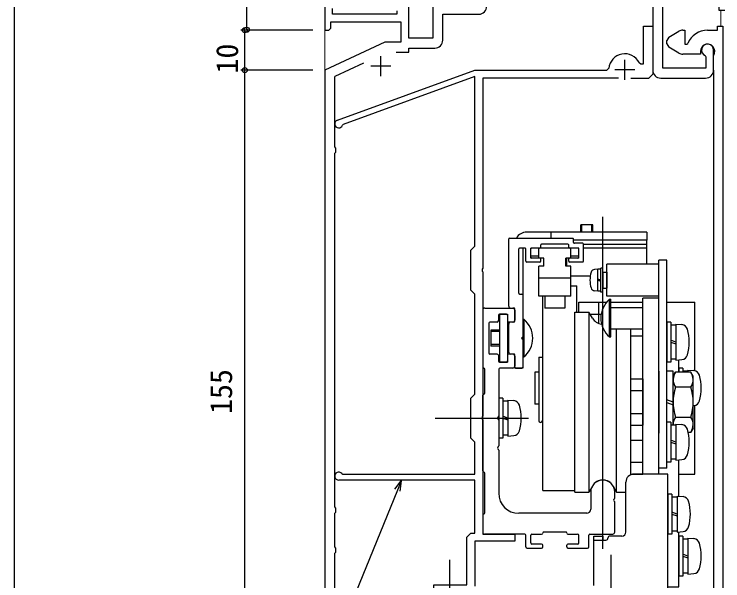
# Model space of a CAD drawing. Units: millimetres, scale not verified. Extents: x -437 to 438, y -681 to 678.
# Drawn here: x -436.7 to -259.6, y 254.1 to 395.8 of the extents above; entities that cross this region are included whole.
import ezdxf
from ezdxf.enums import TextEntityAlignment as Align

# ---------------------------------------------------------------- set-up
doc = ezdxf.new("R2010")
doc.units = ezdxf.units.MM
doc.header["$LTSCALE"] = 4
for name, color, linetype in [('0-2_YKK_11', 7, 'Continuous'), ('0-4_YKK_13', 4, 'Continuous'), ('0-6_YKK_D', 6, 'Continuous'), ('0-7_YKK_ZWAK', 7, 'Continuous')]:
    doc.layers.add(name, color=color, linetype=linetype)
doc.layers.add('0-3_YKK_12', color=2, linetype='Continuous', lineweight=18)
doc.styles.add('ＭＳ ゴシック', font='')
doc.styles.get('ＭＳ ゴシック').set_extended_font_data('MS Gothic')

msp = doc.modelspace()

# ---------------------------------------------------------------- linework, layer by layer
at = {"layer": '0-2_YKK_11'}
for p, q in [((-277.077, 399.8), (-277.077, 381.8)), ((-273.078, 390.085), (-270.578, 391.529)), ((-273.078, 390.085), (-273.578, 389.219)), ((-273.578, 388.374), (-273.578, 389.219)), ((-273.578, 388.374), (-273.078, 387.508)), ((-270.578, 386.065), (-273.078, 387.508)), ((-261.877, 381.8), (-261.877, 386.8)), ((-345.077, 380.3), (-345.077, 385.3)), ((-284.077, 379.4), (-284.077, 384.4)), ((-349.376, 383.565), (-356.577, 380.207)), ((-342.577, 382.8), (-347.577, 382.8)), ((-281.577, 381.9), (-286.577, 381.9)), ((-282.527, 379.8), (-278.077, 379.8)), ((-278.077, 379.8), (-277.077, 380.8)), ((-275.077, 379.8), (-263.877, 379.8)), ((-322.577, 266), (-323.577, 265))]:
    msp.add_line(p, q, dxfattribs=at)
for points in [[(-263.985, 385.429), (-263.807, 385.155), (-263.807, 382.3), (-274.577, 382.3), (-274.577, 399.3), (-260.577, 399.3), (-260.577, 396.8), (-259.077, 396.8)], [(-359.077, 398.3), (-359.077, 391.8), (-358.077, 391.8), (-357.577, 392.3), (-357.577, 393.87), (-340.077, 393.87), (-340.077, 388.8), (-344.065, 388.8), (-359.077, 381.8), (-359.077, 226.8)], [(-341.077, 396.634), (-341.077, 395.8), (-357.147, 395.8), (-357.147, 397.206)], [(-332.077, 398.3), (-332.077, 389.8), (-338.077, 389.8), (-338.077, 398.3)], [(-329.577, 389.3), (-329.577, 395.8), (-320.577, 395.8)], [(-280.494, 383.678), (-280.046, 383.4), (-279.377, 383.4), (-279.377, 392.8), (-277.077, 392.8), (-277.077, 380.8)], [(-269.578, 391.797), (-269.078, 391.797), (-269.078, 388.297), (-268.569, 388.297), (-268.291, 388.484)], [(-259.578, 392.797), (-259.578, 226.797), (-263.578, 226.797), (-263.578, 230.297), (-262.778, 230.297), (-262.578, 228.297), (-261.508, 228.297), (-261.508, 235.797), (-262.578, 235.797), (-262.778, 233.797), (-263.578, 233.797), (-263.578, 235.797)], [(-263.378, 391.797), (-260.878, 391.797), (-260.878, 392.797), (-259.578, 392.797)], [(-341.216, 386.3), (-338.077, 386.3), (-338.077, 387.3), (-331.577, 387.3)], [(-265.178, 386.497), (-265.178, 385.797), (-269.578, 385.797)], [(-262.578, 236.797), (-261.778, 236.797), (-261.778, 381.543), (-261.818, 381.693), (-261.823, 381.701), (-261.833, 381.719), (-261.838, 381.727), (-261.878, 381.877), (-261.878, 385.415), (-261.835, 385.569)], [(-355.919, 369.301), (-321.577, 381.8), (-288.559, 381.8), (-288.061, 382.256)], [(-341.407, 230.911), (-341.007, 230.421), (-341.007, 229.3), (-356.577, 229.3), (-356.577, 261.006), (-356.314, 261.304), (-356.314, 262.296), (-356.577, 262.594), (-356.577, 271.006), (-356.314, 271.304), (-356.314, 272.296), (-356.577, 272.594), (-356.577, 361.006), (-356.314, 361.304), (-356.314, 362.296), (-356.577, 362.594), (-356.577, 380.207)], [(-354.789, 280.916), (-354.552, 280.8), (-321.577, 280.8), (-321.577, 288.8), (-322.577, 289.8), (-322.577, 299.8), (-321.577, 300.8), (-321.577, 325.8), (-322.577, 326.8), (-322.577, 336.8), (-321.577, 337.8), (-321.577, 380.204), (-354.443, 368.242), (-354.626, 368.052)], [(-285.627, 379.8), (-319.577, 379.8), (-319.577, 332.258), (-319.697, 332.075), (-319.697, 331.525), (-319.577, 331.342), (-319.577, 295.258), (-319.697, 295.075), (-319.697, 294.525), (-319.577, 294.342), (-319.577, 265.8), (-311.577, 265.8), (-311.577, 264), (-321.577, 264), (-321.577, 252.8)], [(-322.577, 266), (-321.577, 266), (-321.577, 279.3), (-355.577, 279.3)], [(-323.577, 250.8), (-327.319, 250.8), (-327.502, 250.92), (-328.052, 250.92), (-328.235, 250.8), (-331.777, 250.8), (-331.777, 253.1), (-323.577, 253.1), (-323.577, 265)]]:
    msp.add_lwpolyline(points, dxfattribs=at)
for centre, radius, start, end in [((-320.577, 397.8), 2, 270.00001, 359.99999), ((-269.578, 389.797), 2, 89.99998, 120), ((-263.378, 386.497), 5.3, 89.99999, 157.9757), ((-331.577, 389.3), 2, 270.00001, 359.99999), ((-263.378, 386.497), 1.8, 328.99728, 179.99999), ((-263.377, 386.8), 1.5, 0.00002, 246.07405), ((-284.077, 381.9), 4, 26.38781, 174.9003), ((-269.578, 387.797), 2, 240, 270.00002), ((-275.077, 381.8), 2, 180.00001, 269.99999), ((-263.877, 381.8), 2, 270.00001, 359.99999), ((-355.577, 368.361), 1, 109.99999, 342.02011), ((-355.577, 280.3), 1, 37.97988, 270)]:
    msp.add_arc(centre, radius, start, end, dxfattribs=at)
at = {"layer": '0-3_YKK_12'}
for p, q in [((-359.077, 468.855), (-359.077, 138.301)), ((-260.077, 392.797), (-260.077, 396.8))]:
    msp.add_line(p, q, dxfattribs=at)
at = {"layer": '0-4_YKK_13'}
for p, q in [((-289.577, 262.071), (-289.577, 345.135)), ((-292.077, 343.1), (-295.077, 343.1)), ((-295.077, 341.3), (-295.077, 343.1)), ((-294.807, 341.3), (-294.807, 343.1)), ((-292.347, 341.3), (-292.347, 343.1)), ((-292.077, 341.3), (-292.077, 343.1)), ((-278.577, 341.3), (-308.577, 341.3)), ((-302.577, 341.3), (-302.577, 339.8)), ((-278.577, 341.3), (-278.577, 339.3)), ((-313.077, 322.8), (-313.077, 339.6)), ((-312.877, 339.8), (-297.077, 339.8)), ((-296.877, 338.7), (-296.877, 339.6)), ((-278.577, 339.3), (-296.877, 339.3)), ((-294.577, 338.5), (-296.677, 338.5)), ((-278.577, 333.3), (-278.577, 339.3)), ((-310.577, 326), (-310.577, 337.1)), ((-308.977, 337.3), (-310.377, 337.3)), ((-308.777, 334), (-308.777, 337.1)), ((-295.577, 337.3), (-307.577, 337.3)), ((-307.577, 334.8), (-307.577, 337.3)), ((-307.577, 335), (-307.577, 337.1)), ((-305.277, 337.3), (-307.377, 337.3)), ((-305.577, 334.8), (-305.577, 337.3)), ((-305.077, 337.5), (-305.077, 338.1)), ((-298.277, 338.3), (-304.877, 338.3)), ((-298.077, 337.5), (-298.077, 338.1)), ((-295.777, 337.3), (-297.877, 337.3)), ((-297.577, 334.8), (-297.577, 337.3)), ((-295.577, 334.8), (-295.577, 337.3)), ((-295.577, 335), (-295.577, 337.1)), ((-294.377, 334), (-294.377, 338.3)), ((-278.577, 338.24), (-294.377, 338.24)), ((-278.577, 337.3), (-294.377, 337.3)), ((-305.577, 335.3), (-307.577, 335.3)), ((-304.327, 334.8), (-307.577, 334.8)), ((-305.277, 334.8), (-307.377, 334.8)), ((-304.327, 334.8), (-305.577, 334.8)), ((-304.327, 332.8), (-304.327, 334.8)), ((-295.577, 334.8), (-298.827, 334.8)), ((-298.827, 332.8), (-298.827, 334.8)), ((-297.577, 334.8), (-298.827, 334.8)), ((-298.577, 332.8), (-298.577, 334.8)), ((-295.777, 334.8), (-297.877, 334.8)), ((-295.577, 335.3), (-297.577, 335.3)), ((-305.277, 333.8), (-308.577, 333.8)), ((-305.077, 334), (-305.077, 334.6)), ((-298.077, 334), (-298.077, 334.6)), ((-294.577, 333.8), (-297.877, 333.8)), ((-288.577, 325.3), (-288.577, 333.3)), ((-275.577, 333.3), (-288.577, 333.3)), ((-273.577, 334.3), (-275.577, 334.3)), ((-273.577, 282.3), (-273.577, 334.3)), ((-304.327, 332.8), (-305.577, 332.8)), ((-305.577, 325.3), (-305.577, 332.8)), ((-297.577, 332.8), (-298.827, 332.8)), ((-297.577, 325.3), (-297.577, 332.8)), ((-290.777, 332.05), (-291.624, 331.976)), ((-290.777, 326.55), (-290.777, 332.05)), ((-290.077, 332.05), (-290.777, 332.05)), ((-290.077, 326.3), (-290.077, 332.3)), ((-289.577, 331.3), (-289.577, 327.3)), ((-297.577, 329.8), (-305.577, 329.8)), ((-292.705, 330.3), (-297.577, 330.3)), ((-290.077, 329.3), (-290.777, 329.555)), ((-297.577, 327.9), (-296.077, 327.9)), ((-296.077, 321.3), (-296.077, 327.9)), ((-290.777, 329.3), (-290.077, 329.045)), ((-290.777, 326.55), (-291.624, 326.624)), ((-290.077, 326.55), (-290.777, 326.55)), ((-289.577, 326.3), (-290.077, 326.3)), ((-289.577, 327.3), (-288.577, 327.3)), ((-310.377, 325.8), (-309.777, 325.8)), ((-309.577, 325.6), (-309.577, 315.1)), ((-297.577, 325.3), (-305.577, 325.3)), ((-304.577, 276.7), (-304.577, 325.3)), ((-304.077, 325.3), (-304.077, 322.3)), ((-299.077, 325.3), (-299.077, 322.3)), ((-275.577, 325.3), (-288.577, 325.3)), ((-287.865, 315.1), (-287.865, 324.5)), ((-287.865, 324.5), (-287.577, 324.5)), ((-287.577, 315.1), (-287.577, 324.5)), ((-275.577, 324.8), (-279.577, 324.8)), ((-279.577, 280.8), (-279.577, 324.8)), ((-275.577, 280.8), (-275.577, 324.8)), ((-295.577, 321.3), (-295.577, 323.8)), ((-295.577, 323.8), (-288.582, 323.8)), ((-290.577, 318.472), (-290.577, 323.8)), ((-287.577, 323.8), (-279.577, 323.8)), ((-287.577, 322.45), (-279.577, 322.45)), ((-273.577, 323.8), (-266.577, 323.8)), ((-266.577, 306.633), (-266.577, 323.8)), ((-319.577, 321.8), (-319.577, 307.596)), ((-319.077, 322.3), (-312.077, 322.3)), ((-315.377, 320.8), (-315.377, 308.8)), ((-315.377, 320.8), (-313.377, 320.8)), ((-313.677, 320.8), (-315.377, 320.8)), ((-313.377, 320.8), (-313.377, 308.8)), ((-312.577, 322.3), (-311.777, 322.3)), ((-311.577, 319), (-311.577, 322.1)), ((-311.577, 321.8), (-311.577, 319.3)), ((-299.077, 322.3), (-304.077, 322.3)), ((-293.041, 321.3), (-293.041, 276.3)), ((-292.175, 319.8), (-293.041, 321.3)), ((-292.766, 320.824), (-289.99, 320.824)), ((-315.677, 320.5), (-315.677, 319.1)), ((-313.377, 320.5), (-313.377, 319.1)), ((-309.577, 319.5), (-309.577, 310.1)), ((-318.077, 318.5), (-318.077, 311.1)), ((-315.977, 318.8), (-317.777, 318.8)), ((-312.077, 318.8), (-313.077, 318.8)), ((-313.077, 311.3), (-313.077, 318.3)), ((-311.777, 318.8), (-312.577, 318.8)), ((-287.577, 317.15), (-279.577, 317.15)), ((-286.113, 276.3), (-286.113, 317.15)), ((-282.577, 280.633), (-282.577, 317.15)), ((-273.577, 318.8), (-273.577, 308.8)), ((-272.577, 318.8), (-273.577, 318.8)), ((-272.577, 318.8), (-272.577, 308.8)), ((-271.277, 318.05), (-272.577, 318.05)), ((-271.277, 318.3), (-269.815, 318.172)), ((-317.577, 316.8), (-317.577, 312.8)), ((-315.377, 316.8), (-317.577, 316.8)), ((-315.377, 316.425), (-317.577, 316.425)), ((-313.077, 316.8), (-313.377, 316.8)), ((-313.077, 316.425), (-313.377, 316.425)), ((-282.577, 315.339), (-279.577, 315.339)), ((-309.877, 314.8), (-309.577, 315.1)), ((-287.865, 315.1), (-287.577, 315.1)), ((-271.277, 313.8), (-272.577, 314.273)), ((-272.577, 313.8), (-271.277, 313.327)), ((-315.377, 313.175), (-317.577, 313.175)), ((-315.377, 312.8), (-317.577, 312.8)), ((-313.077, 313.175), (-313.377, 313.175)), ((-313.077, 312.8), (-313.377, 312.8)), ((-315.977, 310.8), (-317.777, 310.8)), ((-315.677, 310.5), (-315.677, 309.1)), ((-313.377, 310.5), (-313.377, 309.1)), ((-312.077, 310.8), (-313.077, 310.8)), ((-311.777, 310.8), (-312.577, 310.8)), ((-311.577, 307.5), (-311.577, 310.6)), ((-311.577, 310.3), (-311.577, 307.8)), ((-309.577, 310.1), (-309.289, 310.1)), ((-305.577, 310), (-305.577, 294.15)), ((-275.577, 280.8), (-275.577, 311.419)), ((-315.377, 308.8), (-313.377, 308.8)), ((-313.677, 308.8), (-315.377, 308.8)), ((-272.577, 308.8), (-273.577, 308.8)), ((-271.277, 309.55), (-272.577, 309.55)), ((-270.577, 306.306), (-270.577, 309.361)), ((-319.077, 301.096), (-319.077, 307.004)), ((-315.577, 307), (-315.577, 295.349)), ((-312.077, 307.3), (-315.277, 307.3)), ((-311.577, 307.5), (-311.577, 307.3)), ((-311.377, 307.3), (-309.777, 307.3)), ((-275.577, 306.55), (-275.577, 291.05)), ((-271.977, 306.5), (-273.577, 306.5)), ((-271.977, 293.05), (-271.977, 306.5)), ((-270.577, 307.3), (-270.577, 306.306)), ((-269.577, 307.3), (-270.577, 307.3)), ((-269.577, 307.3), (-269.577, 306.306)), ((-268.277, 306.55), (-269.577, 306.55)), ((-268.277, 306.8), (-268.277, 306.306)), ((-268.277, 306.8), (-266.815, 306.672)), ((-306.577, 306.3), (-306.577, 298.3)), ((-305.577, 306.3), (-306.577, 306.3)), ((-304.577, 305.6), (-304.677, 305.6)), ((-271.977, 305.3), (-271.396, 306.306)), ((-267.558, 306.306), (-271.396, 306.306)), ((-266.977, 305.3), (-267.558, 306.306)), ((-266.977, 292.3), (-266.977, 305.3)), ((-282.577, 304.574), (-279.577, 304.574)), ((-279.577, 304.574), (-279.577, 293.027)), ((-282.577, 301.687), (-279.577, 301.687)), ((-267.558, 302.553), (-271.396, 302.553)), ((-319.577, 281.596), (-319.577, 300.504)), ((-315.577, 299.8), (-315.577, 289.8)), ((-314.577, 299.8), (-315.577, 299.8)), ((-315.577, 299.8), (-315.577, 289.8)), ((-314.577, 299.8), (-314.577, 289.8)), ((-271.977, 298.8), (-273.577, 299.382)), ((-313.277, 299.05), (-314.577, 299.05)), ((-313.277, 299.3), (-311.815, 299.172)), ((-304.577, 299), (-304.677, 299)), ((-273.577, 298.655), (-271.977, 298.072)), ((-266.977, 297.914), (-266.815, 297.928)), ((-266.577, 280.8), (-266.577, 297.967)), ((-282.577, 295.913), (-279.577, 295.913)), ((-331.506, 294.8), (-308.136, 294.8)), ((-315.789, 295.012), (-315.665, 295.137)), ((-315.789, 294.588), (-315.665, 294.464)), ((-315.577, 294.252), (-315.577, 287.849)), ((-313.277, 294.8), (-314.577, 295.273)), ((-314.577, 294.8), (-313.277, 294.327)), ((-271.396, 295.047), (-267.558, 295.047)), ((-282.577, 293.027), (-279.577, 293.027)), ((-272.577, 293.8), (-273.577, 293.8)), ((-271.277, 293.05), (-272.577, 293.05)), ((-271.277, 293.3), (-269.815, 293.172)), ((-266.977, 292.3), (-267.558, 291.295)), ((-313.277, 290.55), (-314.577, 290.55)), ((-273.577, 282.8), (-273.577, 291.05)), ((-268.239, 291.295), (-267.558, 291.295)), ((-314.577, 289.8), (-315.577, 289.8)), ((-282.577, 289.261), (-279.577, 289.261)), ((-271.277, 288.8), (-272.577, 289.273)), ((-272.577, 288.8), (-271.277, 288.327)), ((-315.789, 287.512), (-315.665, 287.637)), ((-315.789, 287.088), (-315.665, 286.964)), ((-315.577, 286.752), (-315.577, 276)), ((-282.577, 283.776), (-279.577, 283.776)), ((-271.277, 284.55), (-272.577, 284.55)), ((-270.577, 275.265), (-270.577, 284.361)), ((-319.077, 271.096), (-319.077, 281.004)), ((-282.577, 280.8), (-279.577, 280.8)), ((-273.277, 280.8), (-281.777, 280.8)), ((-273.277, 248.8), (-273.277, 280.8)), ((-270.577, 280.8), (-266.577, 280.8)), ((-283.777, 266.3), (-283.777, 278.8)), ((-304.577, 276.7), (-296.577, 276.7)), ((-292.175, 277.8), (-293.041, 276.3)), ((-286.979, 277.8), (-286.113, 276.3)), ((-296.577, 276.3), (-293.041, 276.3)), ((-292.577, 276.3), (-292.577, 272)), ((-286.789, 274.512), (-286.665, 274.637)), ((-286.577, 274.849), (-286.577, 276.3)), ((-286.113, 276.3), (-283.777, 276.3)), ((-273.277, 275.8), (-273.277, 265.8)), ((-272.277, 275.8), (-273.277, 275.8)), ((-272.277, 275.8), (-272.277, 265.8)), ((-270.977, 275.05), (-272.277, 275.05)), ((-270.977, 275.3), (-269.515, 275.172)), ((-286.789, 274.088), (-286.665, 273.964)), ((-286.577, 266.3), (-286.577, 273.752)), ((-270.977, 270.8), (-272.277, 271.273)), ((-319.577, 270.504), (-319.577, 266.3)), ((-293.577, 271), (-310.577, 271)), ((-272.277, 270.8), (-270.977, 270.327)), ((-309.077, 265.8), (-319.077, 265.8)), ((-307.277, 265.8), (-304.873, 265.8)), ((-298.873, 266.3), (-304.281, 266.3)), ((-298.281, 265.8), (-295.877, 265.8)), ((-292.777, 265.8), (-287.077, 265.8)), ((-272.277, 265.8), (-273.277, 265.8)), ((-270.977, 266.55), (-272.277, 266.55)), ((-308.777, 262.6), (-308.777, 265.5)), ((-307.577, 263.6), (-307.577, 265.5)), ((-295.577, 263.6), (-295.577, 265.5)), ((-293.077, 262.6), (-293.077, 265.5)), ((-291.777, 265.3), (-289.477, 265.3)), ((-291.777, 252.9), (-291.777, 265.3)), ((-291.777, 264.3), (-288.777, 264.3)), ((-289.477, 264.3), (-289.477, 265.3)), ((-284.777, 265.3), (-287.777, 265.3)), ((-270.577, 265.3), (-270.577, 264.678)), ((-270.577, 265.3), (-270.577, 255.3)), ((-269.577, 265.3), (-270.577, 265.3)), ((-269.577, 265.3), (-269.577, 255.3)), ((-268.277, 264.55), (-269.577, 264.55)), ((-268.277, 264.8), (-266.815, 264.672)), ((-308.477, 262.3), (-304.877, 262.3)), ((-304.877, 263.3), (-307.277, 263.3)), ((-304.577, 262.6), (-304.577, 263)), ((-298.577, 262.6), (-298.577, 263)), ((-295.877, 263.3), (-298.277, 263.3)), ((-298.277, 262.3), (-293.377, 262.3)), ((-287.577, 260.606), (-287.577, 216.795)), ((-268.277, 260.3), (-269.577, 260.773)), ((-327.777, 246.37), (-327.777, 259.37)), ((-269.577, 260.3), (-268.277, 259.827)), ((-269.577, 255.3), (-270.577, 255.3)), ((-268.277, 256.05), (-269.577, 256.05))]:
    msp.add_line(p, q, dxfattribs=at)
for points in [[(-309.577, 337.3), (-309.577, 307.3), (-311.577, 307.3)], [(-273.577, 282.3), (-275.577, 282.3), (-275.577, 334.3)], [(-289.577, 326.3), (-289.577, 332.3), (-290.077, 332.3)], [(-289.577, 331.3), (-288.577, 331.3), (-288.577, 327.3)], [(-296.577, 276.3), (-296.577, 321.3), (-293.041, 321.3)], [(-309.577, 319.5), (-309.289, 319.5), (-309.289, 310.1)], [(-271.277, 318.3), (-271.277, 309.3), (-269.815, 309.428)], [(-309.877, 314.8), (-309.577, 314.5), (-309.577, 307.5)], [(-305.577, 310), (-304.677, 310), (-304.677, 294.15)], [(-305.577, 306.3), (-305.577, 298.3), (-306.577, 298.3)], [(-313.277, 299.3), (-313.277, 290.3), (-311.815, 290.428)], [(-272.577, 293.8), (-272.577, 283.8), (-273.577, 283.8)], [(-271.277, 293.3), (-271.277, 284.3), (-269.815, 284.428)], [(-270.977, 275.3), (-270.977, 266.3), (-269.515, 266.428)], [(-273.277, 252.631), (-270.577, 252.631), (-270.577, 266.335)], [(-268.277, 264.8), (-268.277, 255.8), (-266.815, 255.928)]]:
    msp.add_lwpolyline(points, dxfattribs=at)
for centre, radius, start, end in [((-308.577, 338.3), 3, 90, 150), ((-312.877, 339.6), 0.2, 90, 180), ((-297.077, 339.6), 0.2, 0, 90), ((-296.677, 338.7), 0.2, 180, 270), ((-294.577, 338.3), 0.2, 0, 90), ((-310.377, 337.1), 0.2, 90, 180), ((-308.977, 337.1), 0.2, 0, 90), ((-307.377, 337.1), 0.2, 90, 180), ((-305.277, 337.5), 0.2, 270, 0), ((-304.877, 338.1), 0.2, 90, 180), ((-298.277, 338.1), 0.2, 0, 90), ((-297.877, 337.5), 0.2, 180, 270), ((-295.777, 337.1), 0.2, 0, 90), ((-307.377, 335), 0.2, 180, 270), ((-305.277, 334.6), 0.2, 0, 90), ((-297.877, 334.6), 0.2, 90, 180), ((-295.777, 335), 0.2, 270, 0), ((-308.577, 334), 0.2, 180, 270), ((-305.277, 334), 0.2, 270, 0), ((-297.877, 334), 0.2, 180, 270), ((-294.577, 334), 0.2, 270, 0), ((-285.777, 329.3), 7, 163.74297, 196.25703), ((-291.537, 330.98), 1, 95, 163.74297), ((-310.377, 326), 0.2, 180, 270), ((-291.537, 327.62), 1, 196.25703, 265), ((-309.777, 325.6), 0.2, 0, 90), ((-283.977, 319.8), 6.1, 129.60193, 230.39807), ((-312.577, 322.8), 0.5, 180, 270), ((-319.077, 321.8), 0.5, 90, 180), ((-315.377, 320.5), 0.3, 90, 180), ((-313.677, 320.5), 0.3, 0, 90), ((-312.077, 321.8), 0.5, 0, 90), ((-311.777, 322.1), 0.2, 0, 90), ((-315.977, 319.1), 0.3, 270, 0), ((-313.077, 319.1), 0.3, 180, 270), ((-312.077, 319.3), 0.5, 270, 0), ((-311.777, 319), 0.2, 270, 0), ((-313.177, 314.8), 6.1, 309.60193, 50.39807), ((-289.577, 321.3), 3, 210, 263.93573), ((-317.777, 318.5), 0.3, 90, 180), ((-312.577, 318.3), 0.5, 90, 180), ((-269.955, 316.578), 1.6, 15.49397, 85), ((-279.977, 313.8), 12, 344.50603, 15.49397), ((-317.777, 311.1), 0.3, 180, 270), ((-315.977, 310.5), 0.3, 0, 90), ((-313.077, 310.5), 0.3, 90, 180), ((-312.577, 311.3), 0.5, 180, 270), ((-312.077, 310.3), 0.5, 0, 90), ((-311.777, 310.6), 0.2, 0, 90), ((-269.955, 311.022), 1.6, 275, 344.50603), ((-315.377, 309.1), 0.3, 180, 270), ((-313.677, 309.1), 0.3, 270, 0), ((-319.277, 307.596), 0.3, 180, 260.40593), ((-319.377, 307.004), 0.3, 0, 80.40593), ((-315.277, 307), 0.3, 90, 180), ((-312.077, 307.8), 0.5, 270, 0), ((-311.377, 307.5), 0.2, 180, 270), ((-309.777, 307.5), 0.2, 270, 0), ((-266.955, 305.078), 1.6, 15.49397, 85), ((-267.56, 304.091), 4.43, 150, 175.61575), ((-271.394, 304.091), 4.43, 4.38425, 30), ((-276.977, 302.3), 12, 344.50603, 15.49397), ((-268.654, 304.429), 3.323, 180, 214.38425), ((-270.3, 304.429), 3.323, 325.61575, 360), ((-259.558, 298.8), 12.419, 162.41205, 197.58795), ((-279.396, 298.8), 12.419, 342.41205, 17.58795), ((-319.277, 300.504), 0.3, 99.59407, 180), ((-319.377, 301.096), 0.3, 279.59407, 0), ((-311.955, 297.578), 1.6, 15.49397, 85), ((-321.977, 294.8), 12, 344.50603, 15.49397), ((-266.955, 299.522), 1.6, 275, 344.50603), ((-315.577, 294.8), 0.3, 135, 225), ((-315.877, 295.349), 0.3, 315, 0), ((-315.877, 294.252), 0.3, 0, 45), ((-305.127, 294.15), 0.45, 180, 360), ((-268.654, 293.171), 3.323, 145.61575, 180), ((-270.3, 293.171), 3.323, 0, 34.38425), ((-267.56, 293.51), 4.43, 184.38425, 185.95347), ((-269.955, 291.578), 1.6, 15.49397, 85), ((-271.394, 293.51), 4.43, 330, 355.61575), ((-311.955, 292.022), 1.6, 275, 344.50603), ((-279.977, 288.8), 12, 344.50603, 15.49397), ((-315.577, 287.3), 0.3, 135, 225), ((-315.877, 287.849), 0.3, 315, 0), ((-315.877, 286.752), 0.3, 0, 45), ((-269.955, 286.022), 1.6, 275, 344.50603), ((-319.277, 281.596), 0.3, 180, 260.40593), ((-319.377, 281.004), 0.3, 0, 80.40593), ((-281.777, 278.8), 2, 90, 180), ((-289.577, 276.3), 3, 0, 180), ((-289.577, 276.3), 3, 30, 150), ((-289.577, 276.3), 3, 30, 150), ((-310.577, 276), 5, 180, 270), ((-286.877, 274.849), 0.3, 315, 0), ((-269.655, 273.578), 1.6, 15.49397, 85), ((-286.577, 274.3), 0.3, 135, 225), ((-286.877, 273.752), 0.3, 0, 45), ((-279.677, 270.8), 12, 344.50603, 15.49397), ((-319.377, 271.096), 0.3, 279.59407, 0), ((-293.577, 272), 1, 270, 0), ((-319.277, 270.504), 0.3, 99.59407, 180), ((-269.655, 268.022), 1.6, 275, 344.50603), ((-319.077, 266.3), 0.5, 180, 270), ((-309.077, 265.5), 0.3, 0, 90), ((-307.277, 265.5), 0.3, 90, 180), ((-304.873, 266.1), 0.3, 270, 350.40593), ((-304.281, 266), 0.3, 90, 170.40593), ((-298.873, 266), 0.3, 9.59407, 90), ((-298.281, 266.1), 0.3, 189.59407, 270), ((-295.877, 265.5), 0.3, 0, 90), ((-292.777, 265.5), 0.3, 90, 180), ((-287.077, 266.3), 0.5, 270, 0), ((-284.777, 266.3), 1, 270, 0), ((-288.777, 264.8), 0.5, 270, 0), ((-287.777, 264.8), 0.5, 90, 180), ((-266.955, 263.078), 1.6, 15.49397, 85), ((-308.477, 262.6), 0.3, 180, 270), ((-307.277, 263.6), 0.3, 180, 270), ((-304.877, 263), 0.3, 0, 90), ((-304.877, 262.6), 0.3, 270, 0), ((-298.277, 263), 0.3, 90, 180), ((-298.277, 262.6), 0.3, 180, 270), ((-295.877, 263.6), 0.3, 270, 0), ((-293.377, 262.6), 0.3, 270, 0), ((-276.977, 260.3), 12, 344.50603, 15.49397), ((-266.955, 257.522), 1.6, 275, 344.50603)]:
    msp.add_arc(centre, radius, start, end, dxfattribs=at)
at = {"layer": '0-6_YKK_D'}
for p, q in [((-378.577, 391.912), (-378.377, 426.91)), ((-362.077, 391.8), (-380.077, 391.8)), ((-362.077, 391.817), (-379.577, 391.917)), ((-379.077, 381.8), (-379.077, 391.8)), ((-362.077, 381.8), (-380.077, 381.8)), ((-362.077, 381.8), (-380.077, 381.8)), ((-379.077, 226.8), (-379.077, 381.8))]:
    msp.add_line(p, q, dxfattribs=at)
for points in [[(-339.957, 279.1), (-340.919, 276.739), (-367.812, 210.738)], [(-341.552, 276.997), (-339.957, 279.1), (-340.286, 276.481)]]:
    msp.add_lwpolyline(points, dxfattribs=at)
for centre in [(-379.077, 391.8), (-378.577, 391.912), (-379.077, 381.8), (-379.077, 381.8)]:
    msp.add_circle(centre, 0.637, dxfattribs=at)
at = {"layer": '0-7_YKK_ZWAK'}
msp.add_line((-436.7, 644), (-436.7, -681), dxfattribs=at)

# ---------------------------------------------------------------- texts
at = {"layer": '0-6_YKK_D', "style": 'ＭＳ ゴシック'}
for s, p in [('10', (-379.077, 380.962)), ('155', (-380.577, 295.82))]:
    msp.add_text(s, height=5.499, rotation=90, dxfattribs=at).set_placement(p, align=Align.BOTTOM_LEFT)

doc.saveas('drawing.dxf')
